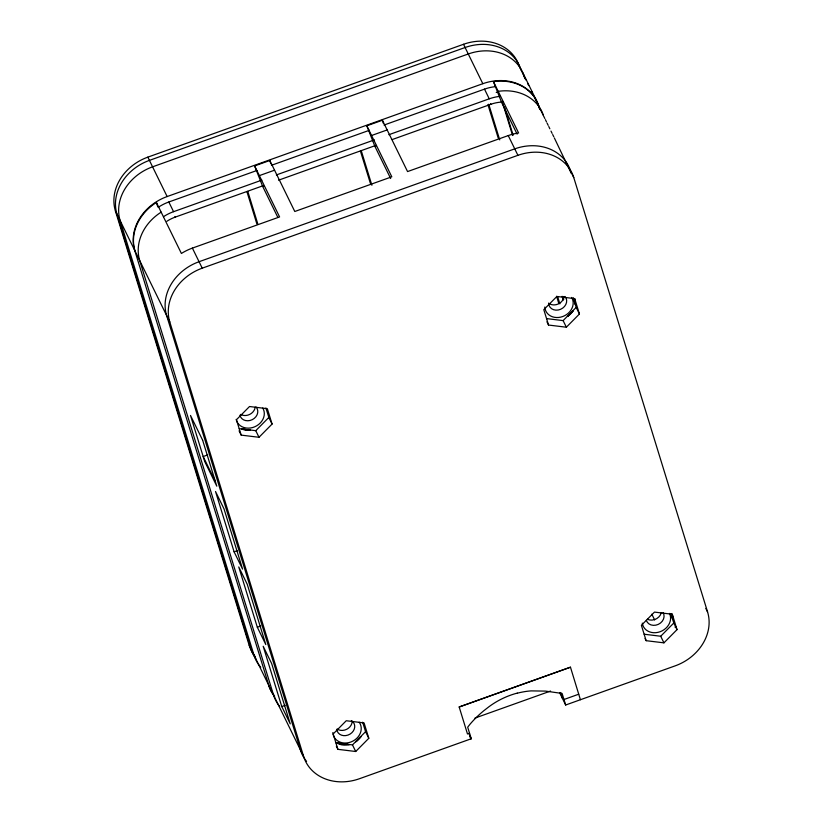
<?xml version="1.0" encoding="UTF-8"?>
<svg xmlns="http://www.w3.org/2000/svg" width="823" height="823" viewBox="0 0 823 823"><rect width="100%" height="100%" fill="white"/><g stroke="black" fill="none" stroke-linecap="round" stroke-linejoin="round"><path stroke-width="1.23" d="M570.432 313.409L573.024 310.816L567.51 316.392L570.092 313.758M358.375 739.147L360.896 736.626L355.875 741.698L358.221 739.311M239.215 428.66L255.758 430.676L268.833 417.456L265.922 407.992M258.998 437.28L272.074 424.071L267.341 408.692L249.523 406.521L236.438 419.74L241.18 435.12L258.998 437.28L255.758 430.676M546.575 318.594L563.117 320.6L576.193 307.391L573.281 297.926M566.358 327.215L579.433 313.995L574.691 298.615L556.873 296.455L543.797 309.664L548.54 325.044L566.358 327.215L563.117 320.6M335.938 742.881L352.491 744.897L365.566 731.678L362.655 722.213M355.721 751.502L368.807 738.293L364.064 722.913L346.246 720.742L333.171 733.962L337.903 749.341L355.721 751.502L352.491 744.897M644.162 634.224L660.704 636.241L673.79 623.021L670.868 613.557L671.167 614.462M663.945 642.845L677.02 629.636L672.288 614.256L654.47 612.096L641.384 625.305L646.127 640.685L663.945 642.845L660.704 636.241M274.656 696.227A46.993 39.679 -26.1 0 1 268.535 684.818L249.225 645.407L115.415 210.986A46.993 39.679 -26.1 0 1 147.831 157.142L463.514 44.288A46.993 39.679 -26.1 0 1 519.385 66.56L525.948 79.965M517.255 693.1A70.696 59.688 -26.1 0 0 488.739 706.895L483.646 710.856A98.719 83.349 -26.1 0 0 470.211 723.993L467.69 727.193L471.26 738.756L359.486 778.712A46.993 39.679 -26.1 0 1 303.615 756.44L268.802 685.364L134.715 250.387A46.993 39.679 -26.1 0 1 167.141 196.553L482.823 83.699A46.993 39.679 -26.1 0 1 538.684 105.972L539.775 109.51M277.886 217.467L262.712 186.492L254.616 165.927L269.81 160.495L294.788 211.49L391.799 176.811L366.821 125.816L382.407 120.24L407.56 171.575L508.244 135.579A46.993 39.679 -26.1 0 1 518.613 132.987L493.461 81.652A46.993 39.679 -26.1 0 1 538.962 106.517L539.25 107.124M158.788 206.974A40.286 34.01 -26.1 0 1 168.818 201.995L256.91 170.495M271.436 165.3L369.496 130.25M384.022 125.055L484.5 89.131A40.286 34.01 -26.1 0 1 495.302 86.672M259.358 175.618L274.563 170.186M371.564 135.507L387.16 129.931M163.54 216.665A40.286 34.01 -26.1 0 1 173.56 211.686L261.858 180.114M276.374 174.929L374.342 139.9M388.857 134.715L489.243 98.822A40.286 34.01 -26.1 0 1 500.045 96.363M166.884 221.274A33.568 28.342 -26.1 0 1 175.237 217.118L263.442 185.587M278.534 180.196L376.018 145.342M392.273 139.529L490.92 104.264A33.568 28.342 -26.1 0 1 503.12 102.021M262.712 186.492L263.658 186.152M366.821 125.816L374.918 146.381L375.895 146.031M303.615 756.44L169.805 322.019L134.993 250.943A46.993 39.679 -26.1 0 1 156.411 202.468L181.399 253.463A46.993 39.679 -26.1 0 1 192.387 248.104L279.594 216.922L254.616 165.927M169.805 322.019A46.993 39.679 -26.1 0 1 202.232 268.175L517.914 155.321A46.993 39.679 -26.1 0 1 573.775 177.593L707.585 612.014A46.993 39.679 -26.1 0 1 675.169 665.858L565.668 705.002L559.691 692.812M207.756 454.903L203.168 456.549L215.287 481.29M234.092 551.801L242.579 569.115L224 508.83L215.523 491.506L234.092 551.801L237.528 550.566M257.321 627.239L265.808 644.553L247.239 584.268L238.752 566.944L257.321 627.239L260.768 626.005M281.764 706.556L290.241 723.88L271.672 663.595L263.185 646.271L281.764 706.556L285.2 705.332M469.563 733.262L467.485 733.972L459.172 706.967L570.462 667.186L580.41 699.704M459.183 706.998L570.483 667.206M474.912 718.098L550.566 691.053M563.971 699.509L578.713 694.211M517.276 693.203L518.84 692.822A77.897 65.768 -26.1 0 1 523.778 691.804L525.506 691.515A63.402 53.536 -26.1 0 1 531.144 690.888L545.464 691.104L562.099 693.439L565.668 705.002M338.335 743.303L343.14 743.848M246.561 429.678L250.099 430.12L242.034 429.143L246.056 429.616M343.448 743.879L347.666 744.434M535.814 99.305L522.893 72.897M527.769 83.679L528.675 85.541M531.411 91.106L532.316 92.968M535.053 98.544L538.684 105.972M539.549 107.731L540.145 108.945M540.444 109.552L542.522 113.79M542.82 114.397L543.406 115.611M543.705 116.208L544.826 118.502M545.392 119.644L546.513 121.938M547.069 123.08L548.19 125.363M548.756 126.505L549.867 128.8M550.988 131.083L552.11 133.377M552.675 134.519L553.797 136.803M554.352 137.955L571.337 173.488M570.812 171.534L573.775 177.593M517.122 134.149L501.691 102.638L493.461 81.652M463.514 44.288L482.823 83.699M508.244 135.579L517.914 155.321M484.5 89.131L489.243 98.822M490.621 103.657L490.92 104.264M576.193 307.391L579.433 313.995M705.805 608.382L706.401 609.596M706.597 609.997L707.585 612.014M546.956 321.814L548.54 325.044M673.79 623.021L677.02 629.636M651.837 614.195L654.635 619.914M645.067 638.535L646.127 640.685M374.918 146.381L390.658 178.509M469.069 733.406L470.777 738.931M469.676 735.525L471.26 738.756M147.831 157.142L167.141 196.553M192.387 248.104L202.232 268.175M168.818 201.995L173.56 211.686M174.939 216.511L175.237 217.118M268.833 417.456L272.074 424.071M239.071 430.81L241.18 435.12M115.415 210.986L134.715 250.387M365.566 731.678L368.807 738.293M336.329 746.111L337.903 749.341M574.279 301.095L575.318 304.469A16.82 14.197 -26.1 0 0 574.68 298.698M538.962 106.517L539.682 108.883M524.858 78.607L524.128 76.251A46.993 39.679 -26.1 0 0 468.266 53.979L152.574 166.832A46.993 39.679 -26.1 0 0 120.158 220.667L253.968 655.098A46.993 39.679 -26.1 0 0 260.726 667.258M671.259 614.75L672.741 619.534A16.82 14.197 -26.1 0 0 672.082 613.907M504.386 106.867L513.079 135.095M562.973 297.082L563.734 299.541M502.04 101.178L512.626 135.538M562.15 296.311L563.282 299.994M557.644 296.65L559.856 303.862M556.595 296.29L558.807 303.502M488.739 104.223L499.726 139.889M487.926 104.634L498.234 138.079M560.638 692.513L562.49 698.521M382.407 120.24L383.415 123.501M361.287 150.804L371.903 185.278M360.412 151.031L370.371 183.344M269.81 160.495L270.818 163.756M247.785 191.378L257.733 223.702M246.91 191.605L256.869 223.928M156.411 202.468L157.81 206.995M573.713 299.263L573.436 298.358M496.238 92.423A33.568 28.342 -26.1 0 1 498.368 92.33M520.969 69.79A46.993 39.679 -26.1 0 0 465.098 47.518L149.416 160.382A46.993 39.679 -26.1 0 0 117 214.217L250.809 648.637A46.993 39.679 -26.1 0 0 255.737 658.503M255.346 656.816A46.993 39.679 -26.1 0 1 249.225 645.407M273.73 695.229A46.993 39.679 -26.1 0 1 268.802 685.364M498.203 91.343A46.993 39.679 -26.1 0 1 543.396 115.261M279.676 706.473A46.993 39.679 -26.1 0 1 273.545 695.054L139.735 260.634A46.993 39.679 -26.1 0 1 161.164 212.159M565.02 296.496A9.269 7.829 -26.1 0 1 560.597 309.304A9.269 7.829 -26.1 0 1 548.674 303.481M564.074 296.506A9.269 7.829 -26.1 0 1 558.035 304.068A9.269 7.829 -26.1 0 1 548.571 303.131M571.625 297.432A14.608 12.335 -26.1 0 1 562.634 316.567A14.608 12.335 -26.1 0 1 544.816 307.02M573.024 310.816A16.82 14.197 -26.1 0 1 567.51 316.392M663.091 612.6A9.269 7.829 -26.1 0 1 658.297 624.369A9.269 7.829 -26.1 0 1 646.364 620.347M661.26 612.868A9.269 7.829 -26.1 0 1 647.444 619.266M675.704 626.488A19.783 17.808 5.8 0 1 675.086 627.198M669.459 613.402A14.608 12.335 -26.1 0 1 660.036 631.766A14.608 12.335 -26.1 0 1 642.3 623.114M306.578 761.388A46.993 39.679 -26.1 0 1 300.457 749.979L166.637 315.559A46.993 39.679 -26.1 0 1 199.063 261.714L514.745 148.86A46.993 39.679 -26.1 0 1 570.606 171.133M256.138 407.107A9.269 7.829 -26.1 0 1 252.322 419.637A9.269 7.829 -26.1 0 1 239.946 415.214M255.192 407.118A9.269 7.829 -26.1 0 1 249.75 414.401A9.269 7.829 -26.1 0 1 240.645 414.401M262.753 408.043A14.608 12.335 -26.1 0 1 254.729 426.798A14.608 12.335 -26.1 0 1 236.17 419.401M250.099 430.12A16.82 14.197 -26.1 0 1 242.034 429.143M351.318 720.557A9.269 7.829 -26.1 0 1 350.125 734.054A9.269 7.829 -26.1 0 1 336.782 729.559M352.172 721.442A9.269 7.829 -26.1 0 1 346.689 729.301A9.269 7.829 -26.1 0 1 337.091 728.993M359.188 722.213A14.608 12.335 -26.1 0 1 351.184 741.893A14.608 12.335 -26.1 0 1 332.873 732.532M360.896 736.626A16.82 14.197 -26.1 0 1 355.875 741.698M349.23 744.64L337.142 743.169A16.82 14.197 -26.1 0 0 349.23 744.64M202.633 440.182L190.504 415.44L204.68 461.436L216.799 486.177L202.633 440.182"/></g></svg>
